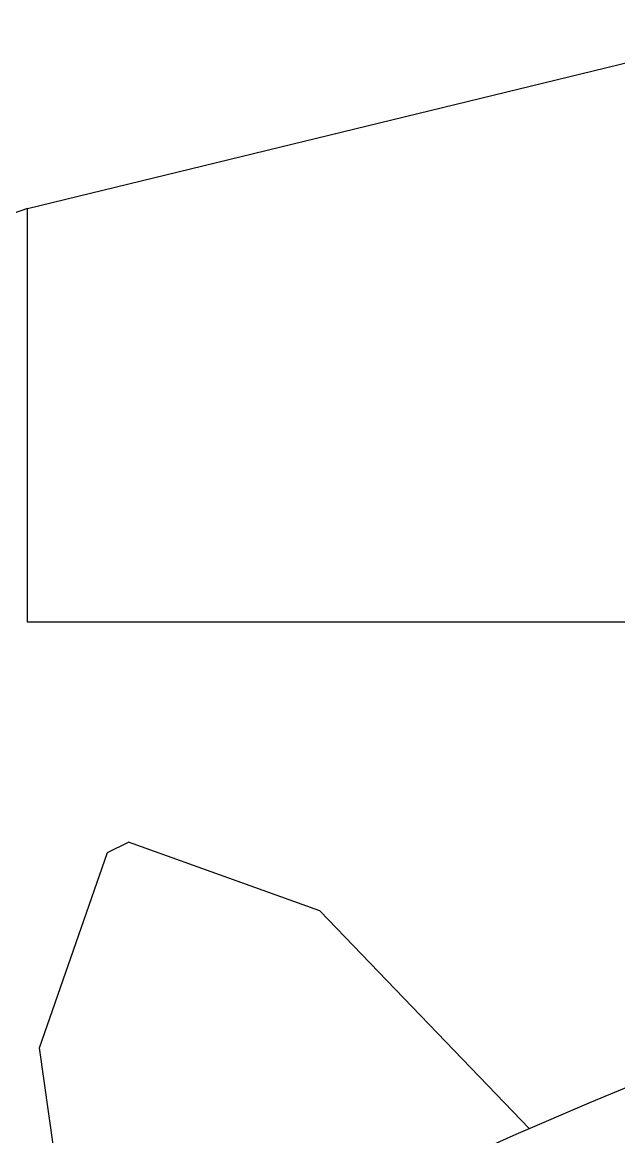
# Model space of a CAD drawing. Extents: x -381 to 213, y -63 to 250.
# Drawn here: x -147.66 to -142.15, y 69.91 to 80.22 of the extents above; entities that cross this region are included whole.
import ezdxf

# ---------------------------------------------------------------- set-up
doc = ezdxf.new("R2010")
doc.units = 0
doc.header["$MEASUREMENT"] = 0
doc.linetypes.add('K5LT65535', pattern=[0])
doc.linetypes.add('K5LT_BASIC', pattern=[0])
doc.layers.add('Системный слой', color=7, linetype='Continuous')

# ---------------------------------------------------------------- blocks, each defined once
blk = doc.blocks.new('*U')
at = {"layer": 'Системный слой', "color": 5, "linetype": 'K5LT_BASIC'}
blk.add_line((65.191, 65.907), (65.386, 66.001), dxfattribs=at)
blk.add_line((65.191, 65.907), (65.386, 66.001), dxfattribs=at)
for points in [[(69.096, 63.349), (67.157, 65.365), (65.386, 66.001)], [(69.096, 63.349), (67.157, 65.365), (65.386, 66.001)], [(64.952, 61.352), (64.563, 64.099), (65.191, 65.907)], [(64.952, 61.352), (64.563, 64.099), (65.191, 65.907)]]:
    blk.add_lwpolyline(points, dxfattribs=at)
blk = doc.blocks.new('*F')
at = {"layer": 'Системный слой', "color": 5, "linetype": 'K5LT65535'}
for points in [[(64.596, 15.692), (64.596, 19.329), (62.012, 19.329), (59.428, 45.933), (-51.102, 45.933), (-51.102, 49.761), (-44.02, 51.483), (56.079, 51.483), (58.376, 49.186), (59.428, 45.933)], [(-51.102, 49.761), (-128.234, 22.87), (-130.112, 20.429), (-130.112, 14.065), (-53.877, 14.065), (-43.829, 42.392), (-43.829, 45.933)]]:
    blk.add_lwpolyline(points, dxfattribs=at)
at = {"layer": 'Системный слой', "color": 5, "linetype": 'K5LT_BASIC'}
blk.add_circle((94.013, 5.981), 62.534, dxfattribs=at)
blk.add_circle((94.013, 5.981), 62.534, dxfattribs=at)
at = {"layer": 'Системный слой'}
blk.add_blockref('*U', (0, 0), dxfattribs=at)
blk.add_blockref('*U', (0, 0), dxfattribs=at)
blk.add_blockref('*U', (0, 0), dxfattribs=at)
blk.add_blockref('*U', (0, 0), dxfattribs=at)
blk.add_blockref('*U', (0, 0), dxfattribs=at)
blk.add_blockref('*U', (0, 0), dxfattribs=at)
blk.add_blockref('*U', (0, 0), dxfattribs=at)
blk.add_blockref('*U', (0, 0), dxfattribs=at)
blk.add_blockref('*U', (0, 0), dxfattribs=at)
blk.add_blockref('*U', (0, 0), dxfattribs=at)
blk.add_blockref('*U', (0, 0), dxfattribs=at)
blk.add_blockref('*U', (0, 0), dxfattribs=at)
blk.add_blockref('*U', (0, 0), dxfattribs=at)
blk.add_blockref('*U', (0, 0), dxfattribs=at)
blk.add_blockref('*U', (0, 0), dxfattribs=at)
blk.add_blockref('*U', (0, 0), dxfattribs=at)
blk.add_blockref('*U', (0, 0), dxfattribs=at)
blk.add_blockref('*U', (0, 0), dxfattribs=at)
blk.add_blockref('*U', (0, 0), dxfattribs=at)
blk.add_blockref('*U', (0, 0), dxfattribs=at)
blk.add_blockref('*U', (0, 0), dxfattribs=at)
blk.add_blockref('*U', (0, 0), dxfattribs=at)
blk.add_blockref('*U', (0, 0), dxfattribs=at)
blk.add_blockref('*U', (0, 0), dxfattribs=at)
blk.add_blockref('*U', (0, 0), dxfattribs=at)
blk.add_blockref('*U', (0, 0), dxfattribs=at)
blk.add_blockref('*U', (0, 0), dxfattribs=at)
blk.add_blockref('*U', (0, 0), dxfattribs=at)
blk.add_blockref('*U', (0, 0), dxfattribs=at)
blk.add_blockref('*U', (0, 0), dxfattribs=at)
blk.add_blockref('*U', (0, 0), dxfattribs=at)
blk.add_blockref('*U', (0, 0), dxfattribs=at)
blk.add_blockref('*U', (0, 0), dxfattribs=at)
blk.add_blockref('*U', (0, 0), dxfattribs=at)
blk.add_blockref('*U', (0, 0), dxfattribs=at)
blk.add_blockref('*U', (0, 0), dxfattribs=at)
blk.add_blockref('*U', (0, 0), dxfattribs=at)
blk.add_blockref('*U', (0, 0), dxfattribs=at)
blk.add_blockref('*U', (0, 0), dxfattribs=at)
blk.add_blockref('*U', (0, 0), dxfattribs=at)
blk.add_blockref('*U', (0, 0), dxfattribs=at)
blk.add_blockref('*U', (0, 0), dxfattribs=at)
blk.add_blockref('*U', (0, 0), dxfattribs=at)
blk.add_blockref('*U', (0, 0), dxfattribs=at)
blk.add_blockref('*U', (0, 0), dxfattribs=at)
blk.add_blockref('*U', (0, 0), dxfattribs=at)
blk.add_blockref('*U', (0, 0), dxfattribs=at)
blk.add_blockref('*U', (0, 0), dxfattribs=at)
blk.add_blockref('*U', (0, 0), dxfattribs=at)
blk.add_blockref('*U', (0, 0), dxfattribs=at)
blk.add_blockref('*U', (0, 0), dxfattribs=at)
blk.add_blockref('*U', (0, 0), dxfattribs=at)
blk.add_blockref('*U', (0, 0), dxfattribs=at)
blk.add_blockref('*U', (0, 0), dxfattribs=at)
blk.add_blockref('*U', (0, 0), dxfattribs=at)
blk.add_blockref('*U', (0, 0), dxfattribs=at)
blk.add_blockref('*U', (0, 0), dxfattribs=at)
blk.add_blockref('*U', (0, 0), dxfattribs=at)
blk.add_blockref('*U', (0, 0), dxfattribs=at)
blk.add_blockref('*U', (0, 0), dxfattribs=at)
blk.add_blockref('*U', (0, 0), dxfattribs=at)
blk.add_blockref('*U', (0, 0), dxfattribs=at)
blk.add_blockref('*U', (0, 0), dxfattribs=at)
blk.add_blockref('*U', (0, 0), dxfattribs=at)
blk.add_blockref('*U', (0, 0), dxfattribs=at)
blk.add_blockref('*U', (0, 0), dxfattribs=at)
blk.add_blockref('*U', (0, 0), dxfattribs=at)
blk.add_blockref('*U', (0, 0), dxfattribs=at)
blk.add_blockref('*U', (0, 0), dxfattribs=at)
blk.add_blockref('*U', (0, 0), dxfattribs=at)
blk.add_blockref('*U', (0, 0), dxfattribs=at)
blk.add_blockref('*U', (0, 0), dxfattribs=at)
blk.add_blockref('*U', (0, 0), dxfattribs=at)
blk.add_blockref('*U', (0, 0), dxfattribs=at)
blk.add_blockref('*U', (0, 0), dxfattribs=at)
blk.add_blockref('*U', (0, 0), dxfattribs=at)
blk.add_blockref('*U', (0, 0), dxfattribs=at)
blk.add_blockref('*U', (0, 0), dxfattribs=at)
blk.add_blockref('*U', (0, 0), dxfattribs=at)
blk.add_blockref('*U', (0, 0), dxfattribs=at)
blk.add_blockref('*U', (0, 0), dxfattribs=at)
blk.add_blockref('*U', (0, 0), dxfattribs=at)
blk.add_blockref('*U', (0, 0), dxfattribs=at)
blk.add_blockref('*U', (0, 0), dxfattribs=at)
blk.add_blockref('*U', (0, 0), dxfattribs=at)
blk.add_blockref('*U', (0, 0), dxfattribs=at)
blk.add_blockref('*U', (0, 0), dxfattribs=at)
blk.add_blockref('*U', (0, 0), dxfattribs=at)
blk.add_blockref('*U', (0, 0), dxfattribs=at)
blk.add_blockref('*U', (0, 0), dxfattribs=at)
blk.add_blockref('*U', (0, 0), dxfattribs=at)
blk.add_blockref('*U', (0, 0), dxfattribs=at)
blk.add_blockref('*U', (0, 0), dxfattribs=at)
blk.add_blockref('*U', (0, 0), dxfattribs=at)
blk.add_blockref('*U', (0, 0), dxfattribs=at)
blk.add_blockref('*U', (0, 0), dxfattribs=at)
blk.add_blockref('*U', (0, 0), dxfattribs=at)
blk.add_blockref('*U', (0, 0), dxfattribs=at)
blk.add_blockref('*U', (0, 0), dxfattribs=at)
blk.add_blockref('*U', (0, 0), dxfattribs=at)
blk.add_blockref('*U', (0, 0), dxfattribs=at)
blk.add_blockref('*U', (0, 0), dxfattribs=at)
blk.add_blockref('*U', (0, 0), dxfattribs=at)
blk.add_blockref('*U', (0, 0), dxfattribs=at)
blk.add_blockref('*U', (0, 0), dxfattribs=at)
blk.add_blockref('*U', (0, 0), dxfattribs=at)
blk.add_blockref('*U', (0, 0), dxfattribs=at)
blk.add_blockref('*U', (0, 0), dxfattribs=at)
blk.add_blockref('*U', (0, 0), dxfattribs=at)
blk.add_blockref('*U', (0, 0), dxfattribs=at)
blk.add_blockref('*U', (0, 0), dxfattribs=at)
blk.add_blockref('*U', (0, 0), dxfattribs=at)
blk.add_blockref('*U', (0, 0), dxfattribs=at)
blk.add_blockref('*U', (0, 0), dxfattribs=at)
blk.add_blockref('*U', (0, 0), dxfattribs=at)
blk.add_blockref('*U', (0, 0), dxfattribs=at)
blk.add_blockref('*U', (0, 0), dxfattribs=at)
blk.add_blockref('*U', (0, 0), dxfattribs=at)
blk.add_blockref('*U', (0, 0), dxfattribs=at)
blk.add_blockref('*U', (0, 0), dxfattribs=at)
blk.add_blockref('*U', (0, 0), dxfattribs=at)
blk.add_blockref('*U', (0, 0), dxfattribs=at)
blk.add_blockref('*U', (0, 0), dxfattribs=at)
blk.add_blockref('*U', (0, 0), dxfattribs=at)
blk.add_blockref('*U', (0, 0), dxfattribs=at)
blk.add_blockref('*U', (0, 0), dxfattribs=at)
blk.add_blockref('*U', (0, 0), dxfattribs=at)
blk.add_blockref('*U', (0, 0), dxfattribs=at)
blk.add_blockref('*U', (0, 0), dxfattribs=at)
blk.add_blockref('*U', (0, 0), dxfattribs=at)
blk.add_blockref('*U', (0, 0), dxfattribs=at)
blk.add_blockref('*U', (0, 0), dxfattribs=at)
blk.add_blockref('*U', (0, 0), dxfattribs=at)
blk.add_blockref('*U', (0, 0), dxfattribs=at)
blk.add_blockref('*U', (0, 0), dxfattribs=at)
blk.add_blockref('*U', (0, 0), dxfattribs=at)
blk.add_blockref('*U', (0, 0), dxfattribs=at)
blk.add_blockref('*U', (0, 0), dxfattribs=at)
blk.add_blockref('*U', (0, 0), dxfattribs=at)
blk.add_blockref('*U', (0, 0), dxfattribs=at)
blk.add_blockref('*U', (0, 0), dxfattribs=at)
blk.add_blockref('*U', (0, 0), dxfattribs=at)
blk.add_blockref('*U', (0, 0), dxfattribs=at)
blk.add_blockref('*U', (0, 0), dxfattribs=at)
blk.add_blockref('*U', (0, 0), dxfattribs=at)
blk.add_blockref('*U', (0, 0), dxfattribs=at)
blk.add_blockref('*U', (0, 0), dxfattribs=at)
blk.add_blockref('*U', (0, 0), dxfattribs=at)
blk.add_blockref('*U', (0, 0), dxfattribs=at)
blk.add_blockref('*U', (0, 0), dxfattribs=at)
blk.add_blockref('*U', (0, 0), dxfattribs=at)
blk.add_blockref('*U', (0, 0), dxfattribs=at)
blk.add_blockref('*U', (0, 0), dxfattribs=at)
blk.add_blockref('*U', (0, 0), dxfattribs=at)
blk.add_blockref('*U', (0, 0), dxfattribs=at)
blk.add_blockref('*U', (0, 0), dxfattribs=at)
blk.add_blockref('*U', (0, 0), dxfattribs=at)
blk.add_blockref('*U', (0, 0), dxfattribs=at)
blk.add_blockref('*U', (0, 0), dxfattribs=at)
blk.add_blockref('*U', (0, 0), dxfattribs=at)
blk.add_blockref('*U', (0, 0), dxfattribs=at)
blk.add_blockref('*U', (0, 0), dxfattribs=at)
blk.add_blockref('*U', (0, 0), dxfattribs=at)
blk.add_blockref('*U', (0, 0), dxfattribs=at)
blk.add_blockref('*U', (0, 0), dxfattribs=at)
blk.add_blockref('*U', (0, 0), dxfattribs=at)
blk.add_blockref('*U', (0, 0), dxfattribs=at)
blk.add_blockref('*U', (0, 0), dxfattribs=at)
blk.add_blockref('*U', (0, 0), dxfattribs=at)
blk.add_blockref('*U', (0, 0), dxfattribs=at)
blk.add_blockref('*U', (0, 0), dxfattribs=at)
blk.add_blockref('*U', (0, 0), dxfattribs=at)
blk.add_blockref('*U', (0, 0), dxfattribs=at)
blk.add_blockref('*U', (0, 0), dxfattribs=at)
blk.add_blockref('*U', (0, 0), dxfattribs=at)
blk.add_blockref('*U', (0, 0), dxfattribs=at)
blk.add_blockref('*U', (0, 0), dxfattribs=at)
blk.add_blockref('*U', (0, 0), dxfattribs=at)
blk.add_blockref('*U', (0, 0), dxfattribs=at)
blk.add_blockref('*U', (0, 0), dxfattribs=at)
blk.add_blockref('*U', (0, 0), dxfattribs=at)
blk.add_blockref('*U', (0, 0), dxfattribs=at)
blk.add_blockref('*U', (0, 0), dxfattribs=at)
blk.add_blockref('*U', (0, 0), dxfattribs=at)
blk.add_blockref('*U', (0, 0), dxfattribs=at)
blk.add_blockref('*U', (0, 0), dxfattribs=at)
blk.add_blockref('*U', (0, 0), dxfattribs=at)
blk.add_blockref('*U', (0, 0), dxfattribs=at)
blk.add_blockref('*U', (0, 0), dxfattribs=at)
blk.add_blockref('*U', (0, 0), dxfattribs=at)
blk.add_blockref('*U', (0, 0), dxfattribs=at)
blk.add_blockref('*U', (0, 0), dxfattribs=at)
blk.add_blockref('*U', (0, 0), dxfattribs=at)
blk.add_blockref('*U', (0, 0), dxfattribs=at)
blk.add_blockref('*U', (0, 0), dxfattribs=at)
blk.add_blockref('*U', (0, 0), dxfattribs=at)
blk.add_blockref('*U', (0, 0), dxfattribs=at)
blk.add_blockref('*U', (0, 0), dxfattribs=at)
blk.add_blockref('*U', (0, 0), dxfattribs=at)
blk.add_blockref('*U', (0, 0), dxfattribs=at)
blk.add_blockref('*U', (0, 0), dxfattribs=at)
blk.add_blockref('*U', (0, 0), dxfattribs=at)
blk.add_blockref('*U', (0, 0), dxfattribs=at)
blk.add_blockref('*U', (0, 0), dxfattribs=at)
blk.add_blockref('*U', (0, 0), dxfattribs=at)
blk.add_blockref('*U', (0, 0), dxfattribs=at)
blk.add_blockref('*U', (0, 0), dxfattribs=at)

msp = doc.modelspace()

# ---------------------------------------------------------------- block references
at = {"layer": 'Системный слой'}
for p in [(-96.515, 28.741), (-212.068, 6.637)]:
    msp.add_blockref('*F', p, dxfattribs=at)

doc.saveas('drawing.dxf')
